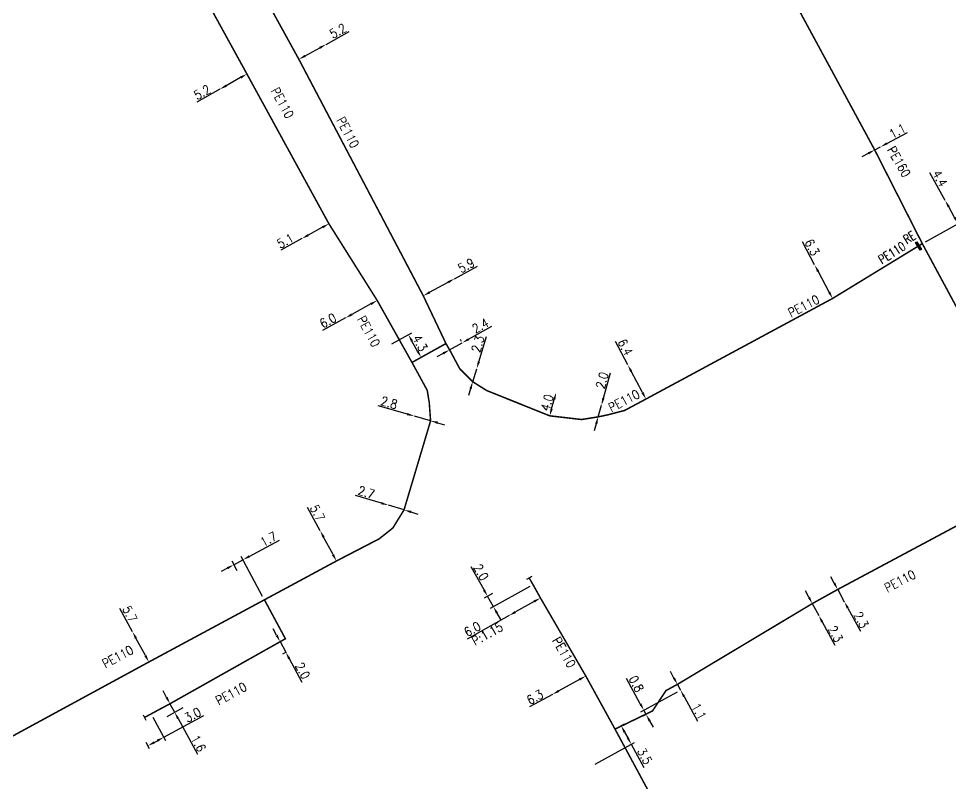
# Model space of a CAD drawing. Header units: millimetres. Extents: x 150998 to 151977, y 126997 to 128005.
# Drawn here: x 151129.1 to 151283.3, y 127383.4 to 127510 of the extents above; entities that cross this region are included whole.
import ezdxf
from ezdxf.enums import TextEntityAlignment as Align

# ---------------------------------------------------------------- set-up
doc = ezdxf.new("R2010")
doc.units = ezdxf.units.MM
doc.header["$PDMODE"] = 34
doc.linetypes.add('L_100_PE', pattern=[14, 10, -1.5, 1, -1.5])
doc.layers.get('0').update_dxf_attribs({"linetype": 'CONTINUOUS'})
doc.layers.get('DEFPOINTS').update_dxf_attribs({"linetype": 'CONTINUOUS'})
doc.layers.add('L_140', color=3, linetype='CONTINUOUS')
doc.layers.add('L_340', color=7, linetype='CONTINUOUS')
doc.styles.add('G_ROMANS', font='ROMANS.SHX', dxfattribs={"width": 0.75})
doc.styles.get("Standard").update_dxf_attribs({"font": 'romans.shx', "width": 0.85})
doc.dimstyles.get("Standard").update_dxf_attribs({"dimtxt": 1.5, "dimasz": 1.2, "dimexe": 0.625, "dimexo": 0.625, "dimgap": 0.25, "dimtad": 1, "dimdec": 1, "dimzin": 0, "dimdsep": 46, "dimtxsty": 'Standard', "dimcen": -0.5, "dimadec": 0, "dimazin": 0, "dimtfac": 1, "dimtdec": 1, "dimtmove": 0, "dimatfit": 3, "dimfxl": 0, "dimtolj": 1, "dimtzin": 0, "dimarcsym": 0})

# ---------------------------------------------------------------- blocks, each defined once
blk = doc.blocks.new('*D520')
at = {"layer": 'DEFPOINTS', "color": 0, "linetype": 'Continuous', "transparency": 16777216}
for p in [(151180.02, 127505.76), (151180.02, 127505.76), (151175.5, 127503.28)]:
    blk.add_point(p, dxfattribs=at)
at = {"layer": 'L_140', "color": 0, "linetype": 'Continuous', "lineweight": -2, "transparency": 16777216}
for p, q in [((151180.02, 127505.76), (151183.85, 127507.87)), ((151176.56, 127503.86), (151178.96, 127505.18))]:
    blk.add_line(p, q, dxfattribs=at)
at = {"layer": 'L_140', "color": 0, "linetype": 'Continuous', "transparency": 16777216}
for points in [[(151178.87, 127505.36), (151179.06, 127505.01), (151180.02, 127505.76)], [(151176.46, 127504.03), (151176.65, 127503.68), (151175.5, 127503.28)]]:
    blk.add_solid(points, dxfattribs=at)
at = {"layer": 'L_140', "color": 0, "linetype": 'Continuous', "transparency": 16777216, "insert": (151181.97, 127507.98), "char_height": 1.5, "attachment_point": 5, "rotation": 28.8359}
blk.add_mtext('\\A1;5.2', dxfattribs=at)
blk = doc.blocks.new('*D521')
at = {"layer": 'DEFPOINTS', "color": 0, "linetype": 'Continuous', "transparency": 16777216}
for p in [(151201.27, 127466.95), (151201.27, 127466.95), (151196.09, 127464.12)]:
    blk.add_point(p, dxfattribs=at)
at = {"layer": 'L_140', "color": 0, "linetype": 'Continuous', "lineweight": -2, "transparency": 16777216}
for p, q in [((151201.27, 127466.95), (151205.05, 127469.02)), ((151197.14, 127464.7), (151200.21, 127466.38))]:
    blk.add_line(p, q, dxfattribs=at)
at = {"layer": 'L_140', "color": 0, "linetype": 'Continuous', "transparency": 16777216}
for points in [[(151200.12, 127466.55), (151200.31, 127466.2), (151201.27, 127466.95)], [(151197.05, 127464.87), (151197.24, 127464.52), (151196.09, 127464.12)]]:
    blk.add_solid(points, dxfattribs=at)
at = {"layer": 'L_140', "color": 0, "linetype": 'Continuous', "transparency": 16777216, "insert": (151203.2, 127469.15), "char_height": 1.5, "attachment_point": 5, "rotation": 28.6983}
blk.add_mtext('\\A1;5.9', dxfattribs=at)
blk = doc.blocks.new('*D523')
at = {"layer": 'DEFPOINTS', "color": 0, "linetype": 'Continuous', "transparency": 16777216}
for p in [(151166.9, 127500.85), (151162.42, 127498.32), (151162.42, 127498.32)]:
    blk.add_point(p, dxfattribs=at)
at = {"layer": 'L_140', "color": 0, "linetype": 'Continuous', "lineweight": -2, "transparency": 16777216}
for p, q in [((151165.86, 127500.26), (151163.46, 127498.91)), ((151162.42, 127498.32), (151158.61, 127496.17))]:
    blk.add_line(p, q, dxfattribs=at)
at = {"layer": 'L_140', "color": 0, "linetype": 'Continuous', "transparency": 16777216}
for points in [[(151165.76, 127500.43), (151165.96, 127500.08), (151166.9, 127500.85)], [(151163.36, 127499.08), (151163.56, 127498.73), (151162.42, 127498.32)]]:
    blk.add_solid(points, dxfattribs=at)
at = {"layer": 'L_140', "color": 0, "linetype": 'Continuous', "transparency": 16777216, "insert": (151159.5, 127497.82), "char_height": 1.5, "attachment_point": 5, "rotation": 29.4112}
blk.add_mtext('\\A1;5.2', dxfattribs=at)
blk = doc.blocks.new('*D524')
at = {"layer": 'DEFPOINTS', "color": 0, "linetype": 'Continuous', "transparency": 16777216}
for p in [(151180.47, 127476.05), (151176, 127473.6), (151176, 127473.6)]:
    blk.add_point(p, dxfattribs=at)
at = {"layer": 'L_140', "color": 0, "linetype": 'Continuous', "lineweight": -2, "transparency": 16777216}
for p, q in [((151179.42, 127475.48), (151177.05, 127474.18)), ((151176, 127473.6), (151172.49, 127471.67))]:
    blk.add_line(p, q, dxfattribs=at)
at = {"layer": 'L_140', "color": 0, "linetype": 'Continuous', "transparency": 16777216}
for points in [[(151179.32, 127475.65), (151179.52, 127475.3), (151180.47, 127476.05)], [(151176.96, 127474.35), (151177.15, 127474), (151176, 127473.6)]]:
    blk.add_solid(points, dxfattribs=at)
at = {"layer": 'L_140', "color": 0, "linetype": 'Continuous', "transparency": 16777216, "insert": (151173.24, 127473.22), "char_height": 1.5, "attachment_point": 5, "rotation": 28.7569}
blk.add_mtext('\\A1;5.1', dxfattribs=at)
blk = doc.blocks.new('*D525')
at = {"layer": 'DEFPOINTS', "color": 0, "linetype": 'Continuous', "transparency": 16777216}
for p in [(151188.47, 127463.34), (151183.21, 127460.46), (151183.21, 127460.46)]:
    blk.add_point(p, dxfattribs=at)
at = {"layer": 'L_140', "color": 0, "linetype": 'Continuous', "lineweight": -2, "transparency": 16777216}
for p, q in [((151187.42, 127462.77), (151184.26, 127461.04)), ((151183.21, 127460.46), (151179.43, 127458.39))]:
    blk.add_line(p, q, dxfattribs=at)
at = {"layer": 'L_140', "color": 0, "linetype": 'Continuous', "transparency": 16777216}
for points in [[(151187.32, 127462.94), (151187.51, 127462.59), (151188.47, 127463.34)], [(151184.16, 127461.21), (151184.36, 127460.86), (151183.21, 127460.46)]]:
    blk.add_solid(points, dxfattribs=at)
at = {"layer": 'L_140', "color": 0, "linetype": 'Continuous', "transparency": 16777216, "insert": (151180.31, 127460.02), "char_height": 1.5, "attachment_point": 5, "rotation": 28.7011}
blk.add_mtext('\\A1;6.0', dxfattribs=at)
blk = doc.blocks.new('*D526')
at = {"layer": 'DEFPOINTS', "color": 0, "linetype": 'Continuous', "transparency": 16777216}
for p in [(151260.86, 127469.24), (151260.86, 127469.24), (151263.82, 127463.68)]:
    blk.add_point(p, dxfattribs=at)
at = {"layer": 'L_140', "color": 0, "linetype": 'Continuous', "lineweight": -2, "transparency": 16777216}
for p, q in [((151260.86, 127469.24), (151258.83, 127473.05)), ((151263.25, 127464.74), (151261.42, 127468.18))]:
    blk.add_line(p, q, dxfattribs=at)
at = {"layer": 'L_140', "color": 0, "linetype": 'Continuous', "transparency": 16777216}
for points in [[(151261.6, 127468.28), (151261.24, 127468.09), (151260.86, 127469.24)], [(151263.43, 127464.83), (151263.08, 127464.65), (151263.82, 127463.68)]]:
    blk.add_solid(points, dxfattribs=at)
at = {"layer": 'L_140', "color": 0, "linetype": 'Continuous', "transparency": 16777216, "insert": (151260.44, 127472.14), "char_height": 1.5, "attachment_point": 5, "rotation": 298.0391}
blk.add_mtext('\\A1;6.3', dxfattribs=at)
blk = doc.blocks.new('*D527')
at = {"layer": 'DEFPOINTS', "color": 0, "linetype": 'Continuous', "transparency": 16777216}
for p in [(151229.93, 127452.68), (151229.93, 127452.68), (151232.94, 127447.03)]:
    blk.add_point(p, dxfattribs=at)
at = {"layer": 'L_140', "color": 0, "linetype": 'Continuous', "lineweight": -2, "transparency": 16777216}
for p, q in [((151229.93, 127452.68), (151227.88, 127456.54)), ((151232.37, 127448.09), (151230.5, 127451.62))]:
    blk.add_line(p, q, dxfattribs=at)
at = {"layer": 'L_140', "color": 0, "linetype": 'Continuous', "transparency": 16777216}
for points in [[(151230.67, 127451.72), (151230.32, 127451.53), (151229.93, 127452.68)], [(151232.55, 127448.19), (151232.2, 127448), (151232.94, 127447.03)]]:
    blk.add_solid(points, dxfattribs=at)
at = {"layer": 'L_140', "color": 0, "linetype": 'Continuous', "transparency": 16777216, "insert": (151229.51, 127455.61), "char_height": 1.5, "attachment_point": 5, "rotation": 297.9964}
blk.add_mtext('\\A1;6.4', dxfattribs=at)
blk = doc.blocks.new('*D528')
at = {"layer": 'DEFPOINTS', "color": 0, "linetype": 'Continuous', "transparency": 16777216}
for p in [(151225.57, 127446.01), (151225.57, 127446.01), (151225.03, 127444.08)]:
    blk.add_point(p, dxfattribs=at)
at = {"layer": 'L_140', "color": 0, "linetype": 'Continuous', "lineweight": -2, "transparency": 16777216}
for p, q in [((151225.89, 127447.17), (151227.07, 127451.38)), ((151225.03, 127444.08), (151225.57, 127446.01)), ((151224.71, 127442.93), (151224.39, 127441.77))]:
    blk.add_line(p, q, dxfattribs=at)
at = {"layer": 'L_140', "color": 0, "linetype": 'Continuous', "transparency": 16777216}
for points in [[(151225.7, 127447.22), (151226.09, 127447.11), (151225.57, 127446.01)], [(151224.52, 127442.98), (151224.91, 127442.88), (151225.03, 127444.08)]]:
    blk.add_solid(points, dxfattribs=at)
at = {"layer": 'L_140', "color": 0, "linetype": 'Continuous', "transparency": 16777216, "insert": (151225.68, 127450.12), "char_height": 1.5, "attachment_point": 5, "rotation": 74.4336}
blk.add_mtext('\\A1;2.0', dxfattribs=at)
blk = doc.blocks.new('*D529')
at = {"layer": 'DEFPOINTS', "color": 0, "linetype": 'Continuous', "transparency": 16777216}
for p in [(151204.93, 127452.05), (151204.93, 127452.05), (151204.27, 127449.9)]:
    blk.add_point(p, dxfattribs=at)
at = {"layer": 'L_140', "color": 0, "linetype": 'Continuous', "lineweight": -2, "transparency": 16777216}
for p, q in [((151205.28, 127453.2), (151206.55, 127457.38)), ((151204.27, 127449.9), (151204.93, 127452.05)), ((151203.92, 127448.75), (151203.57, 127447.6))]:
    blk.add_line(p, q, dxfattribs=at)
at = {"layer": 'L_140', "color": 0, "linetype": 'Continuous', "transparency": 16777216}
for points in [[(151205.09, 127453.26), (151205.47, 127453.14), (151204.93, 127452.05)], [(151203.73, 127448.81), (151204.12, 127448.69), (151204.27, 127449.9)]]:
    blk.add_solid(points, dxfattribs=at)
at = {"layer": 'L_140', "color": 0, "linetype": 'Continuous', "transparency": 16777216, "insert": (151205.13, 127456.15), "char_height": 1.5, "attachment_point": 5, "rotation": 73.076}
blk.add_mtext('\\A1;2.3', dxfattribs=at)
blk = doc.blocks.new('*D530')
at = {"layer": 'DEFPOINTS', "color": 0, "linetype": 'Continuous', "transparency": 16777216}
for p in [(151202.53, 127456.34), (151202.7, 127456.04), (151200.61, 127454.87)]:
    blk.add_point(p, dxfattribs=at)
at = {"layer": 'L_140', "color": 0, "linetype": 'Continuous', "lineweight": -2, "transparency": 16777216}
for p, q in [((151203.58, 127456.92), (151207.45, 127459.08)), ((151200.3, 127455.41), (151200.13, 127455.71)), ((151200.44, 127455.17), (151202.53, 127456.34)), ((151202.4, 127456.58), (151202.23, 127456.88)), ((151199.39, 127454.58), (151198.34, 127454))]:
    blk.add_line(p, q, dxfattribs=at)
at = {"layer": 'L_140', "color": 0, "linetype": 'Continuous', "transparency": 16777216}
for points in [[(151203.48, 127457.1), (151203.68, 127456.75), (151202.53, 127456.34)], [(151199.29, 127454.76), (151199.49, 127454.41), (151200.44, 127455.17)]]:
    blk.add_solid(points, dxfattribs=at)
at = {"layer": 'L_140', "color": 0, "linetype": 'Continuous', "transparency": 16777216, "insert": (151205.55, 127459.17), "char_height": 1.5, "attachment_point": 5, "rotation": 29.1832}
blk.add_mtext('\\A1;2.4', dxfattribs=at)
blk = doc.blocks.new('*D531')
at = {"layer": 'DEFPOINTS', "color": 0, "linetype": 'Continuous', "transparency": 16777216}
for p in [(151193.63, 127457.69), (151190.34, 127455.85), (151194.22, 127453.09)]:
    blk.add_point(p, dxfattribs=at)
at = {"layer": 'L_140', "color": 0, "linetype": 'Continuous', "lineweight": -2, "transparency": 16777216}
for p, q in [((151190.89, 127456.16), (151194.18, 127457.99)), ((151195.14, 127454.98), (151194.22, 127456.64)), ((151194.77, 127453.4), (151196.27, 127454.23))]:
    blk.add_line(p, q, dxfattribs=at)
at = {"layer": 'L_140', "color": 0, "linetype": 'Continuous', "transparency": 16777216}
for points in [[(151194.39, 127456.74), (151194.04, 127456.54), (151193.63, 127457.69)], [(151195.32, 127455.08), (151194.97, 127454.88), (151195.73, 127453.93)]]:
    blk.add_solid(points, dxfattribs=at)
at = {"layer": 'L_140', "color": 0, "linetype": 'Continuous', "transparency": 16777216, "insert": (151195.55, 127456.3), "char_height": 1.5, "attachment_point": 5, "rotation": 299.1493}
blk.add_mtext('\\A1;4.3', dxfattribs=at)
blk = doc.blocks.new('*D532')
at = {"layer": 'DEFPOINTS', "color": 0, "linetype": 'Continuous', "transparency": 16777216}
for p in [(151194.61, 127444.2), (151194.61, 127444.2), (151197.3, 127443.43)]:
    blk.add_point(p, dxfattribs=at)
at = {"layer": 'L_140', "color": 0, "linetype": 'Continuous', "lineweight": -2, "transparency": 16777216}
for p, q in [((151193.45, 127444.53), (151188.64, 127445.9)), ((151197.3, 127443.43), (151194.61, 127444.2)), ((151198.46, 127443.11), (151199.61, 127442.78))]:
    blk.add_line(p, q, dxfattribs=at)
at = {"layer": 'L_140', "color": 0, "linetype": 'Continuous', "transparency": 16777216}
for points in [[(151193.51, 127444.72), (151193.4, 127444.34), (151194.61, 127444.2)], [(151198.51, 127443.3), (151198.4, 127442.91), (151197.3, 127443.43)]]:
    blk.add_solid(points, dxfattribs=at)
at = {"layer": 'L_140', "color": 0, "linetype": 'Continuous', "transparency": 16777216, "insert": (151190.44, 127446.43), "char_height": 1.5, "attachment_point": 5, "rotation": 344.1063}
blk.add_mtext('\\A1;2.8', dxfattribs=at)
blk = doc.blocks.new('*D533')
at = {"layer": 'DEFPOINTS', "color": 0, "linetype": 'Continuous', "transparency": 16777216}
for p in [(151190.31, 127429.45), (151190.31, 127429.45), (151192.9, 127428.67)]:
    blk.add_point(p, dxfattribs=at)
at = {"layer": 'L_140', "color": 0, "linetype": 'Continuous', "lineweight": -2, "transparency": 16777216}
for p, q in [((151189.16, 127429.79), (151184.87, 127431.07)), ((151192.9, 127428.67), (151190.31, 127429.45)), ((151194.05, 127428.33), (151195.2, 127427.99))]:
    blk.add_line(p, q, dxfattribs=at)
at = {"layer": 'L_140', "color": 0, "linetype": 'Continuous', "transparency": 16777216}
for points in [[(151189.22, 127429.98), (151189.11, 127429.6), (151190.31, 127429.45)], [(151194.11, 127428.52), (151193.99, 127428.14), (151192.9, 127428.67)]]:
    blk.add_solid(points, dxfattribs=at)
at = {"layer": 'L_140', "color": 0, "linetype": 'Continuous', "transparency": 16777216, "insert": (151186.67, 127431.58), "char_height": 1.5, "attachment_point": 5, "rotation": 343.365}
blk.add_mtext('\\A1;2.7', dxfattribs=at)
blk = doc.blocks.new('*D534')
at = {"layer": 'DEFPOINTS', "color": 0, "linetype": 'Continuous', "transparency": 16777216}
for p in [(151179.02, 127425.23), (151179.02, 127425.23), (151181.71, 127420.21)]:
    blk.add_point(p, dxfattribs=at)
at = {"layer": 'L_140', "color": 0, "linetype": 'Continuous', "lineweight": -2, "transparency": 16777216}
for p, q in [((151179.02, 127425.23), (151176.95, 127429.09)), ((151181.15, 127421.27), (151179.59, 127424.18))]:
    blk.add_line(p, q, dxfattribs=at)
at = {"layer": 'L_140', "color": 0, "linetype": 'Continuous', "transparency": 16777216}
for points in [[(151179.76, 127424.27), (151179.41, 127424.08), (151179.02, 127425.23)], [(151181.32, 127421.36), (151180.97, 127421.17), (151181.71, 127420.21)]]:
    blk.add_solid(points, dxfattribs=at)
at = {"layer": 'L_140', "color": 0, "linetype": 'Continuous', "transparency": 16777216, "insert": (151178.58, 127428.16), "char_height": 1.5, "attachment_point": 5, "rotation": 298.2029}
blk.add_mtext('\\A1;5.7', dxfattribs=at)
blk = doc.blocks.new('*D535')
at = {"layer": 'DEFPOINTS', "color": 0, "linetype": 'Continuous', "transparency": 16777216}
for p in [(151164.74, 127419.6), (151165.6, 127418.01), (151169.8, 127413.79)]:
    blk.add_point(p, dxfattribs=at)
at = {"layer": 'L_140', "color": 0, "linetype": 'Continuous', "lineweight": -2, "transparency": 16777216}
for p, q in [((151167.3, 127420.98), (151172.27, 127423.66)), ((151165.3, 127418.56), (151164.44, 127420.16)), ((151164.74, 127419.6), (151166.24, 127420.41)), ((151169.5, 127414.34), (151165.94, 127420.96)), ((151163.68, 127419.04), (151162.62, 127418.47))]:
    blk.add_line(p, q, dxfattribs=at)
at = {"layer": 'L_140', "color": 0, "linetype": 'Continuous', "transparency": 16777216}
for points in [[(151167.2, 127421.16), (151167.39, 127420.8), (151166.24, 127420.41)], [(151163.59, 127419.21), (151163.78, 127418.86), (151164.74, 127419.6)]]:
    blk.add_solid(points, dxfattribs=at)
at = {"layer": 'L_140', "color": 0, "linetype": 'Continuous', "transparency": 16777216, "insert": (151170.48, 127423.83), "char_height": 1.5, "attachment_point": 5, "rotation": 28.2774}
blk.add_mtext('\\A1;1.7', dxfattribs=at)
blk = doc.blocks.new('*D536')
at = {"layer": 'DEFPOINTS', "color": 0, "linetype": 'Continuous', "transparency": 16777216}
for p in [(151173.27, 127407.34), (151173.34, 127405.1), (151173.94, 127405.43)]:
    blk.add_point(p, dxfattribs=at)
at = {"layer": 'L_140', "color": 0, "linetype": 'Continuous', "lineweight": -2, "transparency": 16777216}
for p, q in [((151171.82, 127407.92), (151171.25, 127408.98)), ((151172.72, 127407.04), (151171.84, 127406.57)), ((151172.39, 127406.86), (151173.34, 127405.1)), ((151173.39, 127405.13), (151172.79, 127404.81)), ((151173.91, 127404.05), (151176, 127400.17))]:
    blk.add_line(p, q, dxfattribs=at)
at = {"layer": 'L_140', "color": 0, "linetype": 'Continuous', "transparency": 16777216}
for points in [[(151172, 127408.01), (151171.64, 127407.82), (151172.39, 127406.86)], [(151174.08, 127404.14), (151173.73, 127403.95), (151173.34, 127405.1)]]:
    blk.add_solid(points, dxfattribs=at)
at = {"layer": 'L_140', "color": 0, "linetype": 'Continuous', "transparency": 16777216, "insert": (151176.13, 127402.04), "char_height": 1.5, "attachment_point": 5, "rotation": 298.353}
blk.add_mtext('\\A1;2.0', dxfattribs=at)
blk = doc.blocks.new('*D537')
at = {"layer": 'DEFPOINTS', "color": 0, "linetype": 'Continuous', "transparency": 16777216}
for p in [(151147.97, 127408.5), (151147.97, 127408.5), (151150.67, 127403.49)]:
    blk.add_point(p, dxfattribs=at)
at = {"layer": 'L_140', "color": 0, "linetype": 'Continuous', "lineweight": -2, "transparency": 16777216}
for p, q in [((151147.97, 127408.5), (151145.89, 127412.35)), ((151150.11, 127404.54), (151148.54, 127407.45)), ((151151.22, 127403.78), (151151.22, 127403.78))]:
    blk.add_line(p, q, dxfattribs=at)
at = {"layer": 'L_140', "color": 0, "linetype": 'Continuous', "transparency": 16777216}
for points in [[(151148.71, 127407.54), (151148.36, 127407.35), (151147.97, 127408.5)], [(151150.28, 127404.64), (151149.93, 127404.45), (151150.67, 127403.49)]]:
    blk.add_solid(points, dxfattribs=at)
at = {"layer": 'L_140', "color": 0, "linetype": 'Continuous', "transparency": 16777216, "insert": (151147.53, 127411.43), "char_height": 1.5, "attachment_point": 5, "rotation": 298.335}
blk.add_mtext('\\A1;5.7', dxfattribs=at)
blk = doc.blocks.new('*D538')
at = {"layer": 'DEFPOINTS', "color": 0, "linetype": 'Continuous', "transparency": 16777216}
for p in [(151151.05, 127394.9), (151150.49, 127389.61), (151151.05, 127388.57)]:
    blk.add_point(p, dxfattribs=at)
at = {"layer": 'L_340', "color": 0, "linetype": 'Continuous', "lineweight": -2, "transparency": 16777216}
for p, q in [((151151.35, 127394.35), (151153.43, 127390.48)), ((151153.14, 127391.03), (151159.79, 127394.61)), ((151150.76, 127389.12), (151150.2, 127390.16)), ((151151.55, 127390.18), (151152.08, 127390.46))]:
    blk.add_line(p, q, dxfattribs=at)
at = {"layer": 'L_340', "color": 0, "linetype": 'Continuous', "transparency": 16777216}
for points in [[(151151.98, 127390.64), (151152.17, 127390.29), (151153.14, 127391.03)], [(151151.46, 127390.35), (151151.65, 127390), (151150.49, 127389.61)]]:
    blk.add_solid(points, dxfattribs=at)
at = {"layer": 'L_340', "color": 0, "linetype": 'Continuous', "transparency": 16777216, "insert": (151157.92, 127394.74), "char_height": 1.5, "attachment_point": 5, "rotation": 28.2905}
blk.add_mtext('\\A1;3.0', dxfattribs=at)
blk = doc.blocks.new('*D539')
at = {"layer": 'DEFPOINTS', "color": 0, "linetype": 'Continuous', "transparency": 16777216}
for p in [(151154.17, 127396.58), (151154.93, 127395.18), (151154.93, 127395.18)]:
    blk.add_point(p, dxfattribs=at)
at = {"layer": 'L_140', "color": 0, "linetype": 'Continuous', "lineweight": -2, "transparency": 16777216}
for p, q in [((151153.6, 127397.64), (151153.03, 127398.69)), ((151154.72, 127396.88), (151154.72, 127396.88)), ((151154.17, 127396.58), (151154.93, 127395.18)), ((151155.48, 127395.47), (151155.48, 127395.47)), ((151155.5, 127394.12), (151158.7, 127388.21))]:
    blk.add_line(p, q, dxfattribs=at)
at = {"layer": 'L_140', "color": 0, "linetype": 'Continuous', "transparency": 16777216}
for points in [[(151153.78, 127397.73), (151153.43, 127397.54), (151154.17, 127396.58)], [(151155.68, 127394.22), (151155.33, 127394.02), (151154.93, 127395.18)]]:
    blk.add_solid(points, dxfattribs=at)
at = {"layer": 'L_140', "color": 0, "linetype": 'Continuous', "transparency": 16777216, "insert": (151158.87, 127390), "char_height": 1.5, "attachment_point": 5, "rotation": 298.3873}
blk.add_mtext('\\A1;1.6', dxfattribs=at)
blk = doc.blocks.new('L_340_07')
at = {"color": 0, "linetype": 'Continuous', "const_width": 0.25, "flags": 128}
blk.add_lwpolyline([(0, 0), (1.25, 0)], dxfattribs=at)
at = {"color": 0, "linetype": 'Continuous', "flags": 128}
blk.add_lwpolyline([(1.25, -0.5), (1.25, 0.5)], dxfattribs=at)
at = {"color": 0, "linetype": 'Continuous', "style": 'G_ROMANS', "width": 0.75, "flags": 3}
for tag, p in [('DEF_LEG', (0.72, -3.47)), ('DEF_COUP', (0.72, -5.97)), ('DEF_TYPE', (0.72, -8.47))]:
    blk.add_attdef(tag, text='', height=1.2, dxfattribs=at).set_placement(p, align=Align.MIDDLE)
blk = doc.blocks.new('*D540')
at = {"layer": 'DEFPOINTS', "color": 0, "linetype": 'Continuous', "transparency": 16777216}
for p in [(151214.25, 127416.3), (151206.72, 127414.38), (151208.08, 127415.14)]:
    blk.add_point(p, dxfattribs=at)
at = {"layer": 'L_340', "color": 0, "linetype": 'Continuous', "lineweight": -2, "transparency": 16777216}
for p, q in [((151206.14, 127415.43), (151204, 127419.25)), ((151213.7, 127416), (151207.15, 127412.33)), ((151207.53, 127414.84), (151206.18, 127414.08)), ((151207.7, 127412.64), (151206.72, 127414.38)), ((151208.28, 127411.59), (151208.87, 127410.54))]:
    blk.add_line(p, q, dxfattribs=at)
at = {"layer": 'L_340', "color": 0, "linetype": 'Continuous', "transparency": 16777216}
for points in [[(151206.31, 127415.53), (151205.96, 127415.33), (151206.72, 127414.38)], [(151208.46, 127411.69), (151208.11, 127411.49), (151207.7, 127412.64)]]:
    blk.add_solid(points, dxfattribs=at)
at = {"layer": 'L_340', "color": 0, "linetype": 'Continuous', "transparency": 16777216, "insert": (151205.65, 127418.35), "char_height": 1.5, "attachment_point": 5, "rotation": 299.2274}
blk.add_mtext('\\A1;2.0', dxfattribs=at)
blk = doc.blocks.new('*D541')
at = {"layer": 'DEFPOINTS', "color": 0, "linetype": 'Continuous', "transparency": 16777216}
for p in [(151215.48, 127414.09), (151215.48, 127414.09), (151210.29, 127411.18)]:
    blk.add_point(p, dxfattribs=at)
at = {"layer": 'L_140', "color": 0, "linetype": 'Continuous', "lineweight": -2, "transparency": 16777216}
for p, q in [((151214.44, 127413.5), (151211.34, 127411.77)), ((151210.29, 127411.18), (151203.34, 127407.29))]:
    blk.add_line(p, q, dxfattribs=at)
at = {"layer": 'L_140', "color": 0, "linetype": 'Continuous', "transparency": 16777216}
for points in [[(151214.34, 127413.68), (151214.53, 127413.33), (151215.48, 127414.09)], [(151211.24, 127411.94), (151211.44, 127411.59), (151210.29, 127411.18)]]:
    blk.add_solid(points, dxfattribs=at)
at = {"layer": 'L_140', "color": 0, "linetype": 'Continuous', "transparency": 16777216, "insert": (151204.21, 127408.93), "char_height": 1.5, "attachment_point": 5, "rotation": 29.2274}
blk.add_mtext('\\A1;6.0', dxfattribs=at)
blk = doc.blocks.new('*D542')
at = {"layer": 'DEFPOINTS', "color": 0, "linetype": 'Continuous', "transparency": 16777216}
for p in [(151222.99, 127401.16), (151217.47, 127398.13), (151217.47, 127398.13)]:
    blk.add_point(p, dxfattribs=at)
at = {"layer": 'L_140', "color": 0, "linetype": 'Continuous', "lineweight": -2, "transparency": 16777216}
for p, q in [((151221.94, 127400.58), (151218.52, 127398.7)), ((151217.47, 127398.13), (151213.69, 127396.05))]:
    blk.add_line(p, q, dxfattribs=at)
at = {"layer": 'L_140', "color": 0, "linetype": 'Continuous', "transparency": 16777216}
for points in [[(151221.84, 127400.76), (151222.03, 127400.41), (151222.99, 127401.16)], [(151218.42, 127398.88), (151218.62, 127398.53), (151217.47, 127398.13)]]:
    blk.add_solid(points, dxfattribs=at)
at = {"layer": 'L_140', "color": 0, "linetype": 'Continuous', "transparency": 16777216, "insert": (151214.57, 127397.67), "char_height": 1.5, "attachment_point": 5, "rotation": 28.8318}
blk.add_mtext('\\A1;6.3', dxfattribs=at)
blk = doc.blocks.new('*D543')
at = {"layer": 'DEFPOINTS', "color": 0, "linetype": 'Continuous', "transparency": 16777216}
for p in [(151227.82, 127392.38), (151230.51, 127389.87), (151223.98, 127386.29)]:
    blk.add_point(p, dxfattribs=at)
at = {"layer": 'L_140', "color": 0, "linetype": 'Continuous', "lineweight": -2, "transparency": 16777216}
for p, q in [((151228.37, 127392.68), (151229.38, 127393.24)), ((151229.41, 127391.88), (151229.94, 127390.92)), ((151224.53, 127386.59), (151231.06, 127390.17)), ((151230.51, 127389.87), (151232.61, 127386.03))]:
    blk.add_line(p, q, dxfattribs=at)
at = {"layer": 'L_140', "color": 0, "linetype": 'Continuous', "transparency": 16777216}
for points in [[(151229.59, 127391.98), (151229.23, 127391.79), (151228.83, 127392.94)], [(151230.11, 127391.01), (151229.76, 127390.82), (151230.51, 127389.87)]]:
    blk.add_solid(points, dxfattribs=at)
at = {"layer": 'L_140', "color": 0, "linetype": 'Continuous', "transparency": 16777216, "insert": (151232.73, 127387.9), "char_height": 1.5, "attachment_point": 5, "rotation": 298.6768}
blk.add_mtext('\\A1;3.5', dxfattribs=at)
blk = doc.blocks.new('*D544')
at = {"layer": 'DEFPOINTS', "color": 0, "linetype": 'Continuous', "transparency": 16777216}
for p in [(151236.25, 127398.75), (151238.67, 127398.82), (151238.67, 127398.82)]:
    blk.add_point(p, dxfattribs=at)
at = {"layer": 'L_140', "color": 0, "linetype": 'Continuous', "lineweight": -2, "transparency": 16777216}
for p, q in [((151237.57, 127400.84), (151237, 127401.89)), ((151236.8, 127399.05), (151238.69, 127400.08)), ((151238.15, 127399.79), (151238.67, 127398.82)), ((151239.25, 127397.77), (151241.47, 127393.68))]:
    blk.add_line(p, q, dxfattribs=at)
at = {"layer": 'L_140', "color": 0, "linetype": 'Continuous', "transparency": 16777216}
for points in [[(151237.75, 127400.93), (151237.4, 127400.74), (151238.15, 127399.79)], [(151239.42, 127397.86), (151239.07, 127397.67), (151238.67, 127398.82)]]:
    blk.add_solid(points, dxfattribs=at)
at = {"layer": 'L_140', "color": 0, "linetype": 'Continuous', "transparency": 16777216, "insert": (151241.72, 127395.31), "char_height": 1.5, "attachment_point": 5, "rotation": 298.5946}
blk.add_mtext('\\A1;1.1', dxfattribs=at)
blk = doc.blocks.new('*D545')
at = {"layer": 'DEFPOINTS', "color": 0, "linetype": 'Continuous', "transparency": 16777216}
for p in [(151238.67, 127398.82), (151232.59, 127395.5), (151234.01, 127395.37)]:
    blk.add_point(p, dxfattribs=at)
at = {"layer": 'L_140', "color": 0, "linetype": 'Continuous', "lineweight": -2, "transparency": 16777216}
for p, q in [((151232.01, 127396.56), (151229.71, 127400.78)), ((151238.12, 127398.52), (151232.04, 127395.2)), ((151232.97, 127394.8), (151232.59, 127395.5)), ((151233.46, 127395.07), (151232.42, 127394.5)), ((151233.54, 127393.74), (151234.12, 127392.69))]:
    blk.add_line(p, q, dxfattribs=at)
at = {"layer": 'L_140', "color": 0, "linetype": 'Continuous', "transparency": 16777216}
for points in [[(151232.19, 127396.65), (151231.84, 127396.46), (151232.59, 127395.5)], [(151233.72, 127393.84), (151233.37, 127393.65), (151232.97, 127394.8)]]:
    blk.add_solid(points, dxfattribs=at)
at = {"layer": 'L_140', "color": 0, "linetype": 'Continuous', "transparency": 16777216, "insert": (151231.34, 127399.87), "char_height": 1.5, "attachment_point": 5, "rotation": 298.5946}
blk.add_mtext('\\A1;0.8', dxfattribs=at)
blk = doc.blocks.new('*D546')
at = {"layer": 'DEFPOINTS', "color": 0, "linetype": 'Continuous', "transparency": 16777216}
for p in [(151260.47, 127413.16), (151261.54, 127411.18), (151261.54, 127411.18)]:
    blk.add_point(p, dxfattribs=at)
at = {"layer": 'L_140', "color": 0, "linetype": 'Continuous', "lineweight": -2, "transparency": 16777216}
for p, q in [((151259.9, 127414.21), (151259.33, 127415.27)), ((151260.47, 127413.16), (151261.54, 127411.18)), ((151262.11, 127410.12), (151264.19, 127406.27))]:
    blk.add_line(p, q, dxfattribs=at)
at = {"layer": 'L_140', "color": 0, "linetype": 'Continuous', "transparency": 16777216}
for points in [[(151260.08, 127414.31), (151259.73, 127414.12), (151260.47, 127413.16)], [(151262.29, 127410.22), (151261.93, 127410.03), (151261.54, 127411.18)]]:
    blk.add_solid(points, dxfattribs=at)
at = {"layer": 'L_140', "color": 0, "linetype": 'Continuous', "transparency": 16777216, "insert": (151264.31, 127408.14), "char_height": 1.5, "attachment_point": 5, "rotation": 298.3437}
blk.add_mtext('\\A1;2.3', dxfattribs=at)
blk = doc.blocks.new('*D547')
at = {"layer": 'DEFPOINTS', "color": 0, "linetype": 'Continuous', "transparency": 16777216}
for p in [(151264.67, 127415.5), (151265.77, 127413.48), (151265.77, 127413.48)]:
    blk.add_point(p, dxfattribs=at)
at = {"layer": 'L_140', "color": 0, "linetype": 'Continuous', "lineweight": -2, "transparency": 16777216}
for p, q in [((151264.1, 127416.56), (151263.53, 127417.61)), ((151264.67, 127415.5), (151265.77, 127413.48)), ((151266.34, 127412.42), (151268.43, 127408.58))]:
    blk.add_line(p, q, dxfattribs=at)
at = {"layer": 'L_140', "color": 0, "linetype": 'Continuous', "transparency": 16777216}
for points in [[(151264.28, 127416.65), (151263.93, 127416.46), (151264.67, 127415.5)], [(151266.52, 127412.52), (151266.17, 127412.33), (151265.77, 127413.48)]]:
    blk.add_solid(points, dxfattribs=at)
at = {"layer": 'L_140', "color": 0, "linetype": 'Continuous', "transparency": 16777216, "insert": (151268.55, 127410.45), "char_height": 1.5, "attachment_point": 5, "rotation": 298.4741}
blk.add_mtext('\\A1;2.3', dxfattribs=at)
blk = doc.blocks.new('*D553')
at = {"layer": 'DEFPOINTS', "color": 0, "linetype": 'Continuous', "transparency": 16777216}
for p in [(151270.8, 127488.27), (151271.77, 127488.79), (151271.77, 127488.79)]:
    blk.add_point(p, dxfattribs=at)
at = {"layer": 'L_140', "color": 0, "linetype": 'Continuous', "lineweight": -2, "transparency": 16777216}
for p, q in [((151272.83, 127489.35), (151276.2, 127491.15)), ((151270.8, 127488.27), (151271.77, 127488.79)), ((151269.74, 127487.7), (151268.68, 127487.14))]:
    blk.add_line(p, q, dxfattribs=at)
at = {"layer": 'L_140', "color": 0, "linetype": 'Continuous', "transparency": 16777216}
for points in [[(151272.73, 127489.53), (151272.92, 127489.18), (151271.77, 127488.79)], [(151269.64, 127487.88), (151269.83, 127487.53), (151270.8, 127488.27)]]:
    blk.add_solid(points, dxfattribs=at)
at = {"layer": 'L_140', "color": 0, "linetype": 'Continuous', "transparency": 16777216, "insert": (151274.57, 127491.42), "char_height": 1.5, "attachment_point": 5, "rotation": 28.0806}
blk.add_mtext('\\A1;1.1', dxfattribs=at)
blk = doc.blocks.new('*D554')
at = {"layer": 'DEFPOINTS', "color": 0, "linetype": 'Continuous', "transparency": 16777216}
for p in [(151282.46, 127479.91), (151282.46, 127479.91), (151278.67, 127472.77)]:
    blk.add_point(p, dxfattribs=at)
at = {"layer": 'L_140', "color": 0, "linetype": 'Continuous', "lineweight": -2, "transparency": 16777216}
for p, q in [((151282.46, 127479.91), (151279.93, 127484.47)), ((151284.02, 127477.11), (151283.05, 127478.86)), ((151279.22, 127473.07), (151285.15, 127476.37))]:
    blk.add_line(p, q, dxfattribs=at)
at = {"layer": 'L_140', "color": 0, "linetype": 'Continuous', "transparency": 16777216}
for points in [[(151283.22, 127478.96), (151282.87, 127478.76), (151282.46, 127479.91)], [(151284.19, 127477.21), (151283.84, 127477.02), (151284.6, 127476.06)]]:
    blk.add_solid(points, dxfattribs=at)
at = {"layer": 'L_140', "color": 0, "linetype": 'Continuous', "transparency": 16777216, "insert": (151281.59, 127483.55), "char_height": 1.5, "attachment_point": 5, "rotation": 299.0541}
blk.add_mtext('\\A1;4.4', dxfattribs=at)
blk = doc.blocks.new('L_340_21')
at = {"linetype": 'Continuous'}
blk.add_hatch(color=0, dxfattribs=at).paths.add_polyline_path([(0.125, 0.75), (-0.125, 0.75), (-0.125, -0.75), (0.125, -0.75)])
at = {"color": 0, "linetype": 'Continuous'}
blk.add_lwpolyline([(-0.125, 0.75), (0.125, 0.75), (0.125, -0.75), (-0.125, -0.75)], close=True, dxfattribs=at)
at = {"color": 0, "linetype": 'Continuous', "width": 0.75}
for tag, height, flags, p in [('RE', 1.5, 8, (0, 3)), ('DEF_LEG', 1.2, 3, (0, -5)), ('DEF_COUP', 1.2, 3, (0, -7.5)), ('DEF_TYPE', 1.2, 3, (0, -10))]:
    blk.add_attdef(tag, text='', height=height, dxfattribs=dict(at, flags=flags)).set_placement(p, align=Align.MIDDLE)
blk = doc.blocks.new('*D930')
at = {"layer": 'DEFPOINTS', "color": 0, "linetype": 'Continuous', "transparency": 16777216}
for p in [(151218.08, 127448.1), (151218.08, 127448.1), (151217.01, 127444.25)]:
    blk.add_point(p, dxfattribs=at)
at = {"layer": 'L_140', "color": 0, "linetype": 'Continuous', "lineweight": -2, "transparency": 16777216}
for p, q in [((151217.33, 127445.4), (151217.76, 127446.94)), ((151217.61, 127444.08), (151217.61, 127444.08))]:
    blk.add_line(p, q, dxfattribs=at)
at = {"layer": 'L_140', "color": 0, "linetype": 'Continuous', "transparency": 16777216}
for points in [[(151217.57, 127447), (151217.95, 127446.89), (151218.08, 127448.1)], [(151217.14, 127445.45), (151217.52, 127445.35), (151217.01, 127444.25)]]:
    blk.add_solid(points, dxfattribs=at)
at = {"layer": 'L_140', "color": 0, "linetype": 'Continuous', "transparency": 16777216, "insert": (151216.58, 127446.44), "char_height": 1.5, "attachment_point": 5, "rotation": 74.4336}
blk.add_mtext('\\A1;4.0', dxfattribs=at)

msp = doc.modelspace()

# ---------------------------------------------------------------- linework, layer by layer
at = {"layer": 'L_140', "linetype": 'L_100_PE'}
msp.add_line((151153.69, 127394.49), (151156.33, 127395.94), dxfattribs=at)
at = {"layer": 'L_140', "linetype": 'L_100_PE', "flags": 128}
for points in [[(151459.28, 127143.74, 0.25, 0.25, 0), (151459.28, 127143.74, 0.25, 0.25, 0), (151415.83, 127222.51, 0.25, 0.25, 0), (151415.83, 127222.51, 0.25, 0.25, 0), (151401.2, 127248.36, 0.25, 0.25, 0), (151400.82, 127249.02, 0.25, 0.25, 0), (151385.55, 127277.17, 0.25, 0.25, 0), (151384.52, 127279, 0.25, 0.25, 0), (151379.88, 127287.28, 0.25, 0.25, 0), (151365.16, 127315.16, 0.25, 0.25, 0), (151341.78, 127354.27, 0.25, 0.25, 0), (151334.71, 127370.7, 0.25, 0.25, 0), (151331.55, 127375.89, 0.25, 0.25, 0), (151331.55, 127375.89, 0.25, 0.25, 0), (151329.98, 127378.74, 0.25, 0.25, 0), (151329.41, 127378.43, 0.25, 0.25, 0), (151329.01, 127379.16, 0.25, 0.25, 0), (151319.8, 127396.02, 0.25, 0.25, 0), (151313.21, 127408.01, 0.25, 0.25, 0), (151302.44, 127426.68, 0.25, 0.25, 0), (151298.34, 127434.79, 0.25, 0.25, 0), (151286.73, 127457.82, 0.25, 0.25, 0), (151278.67, 127472.77, 0.25, 0.25, 0), (151270.8, 127488.27, 0.25, 0.25, 0), (151255.34, 127516.84, 0.25, 0.25, 0), (151239.15, 127546.8, 0.25, 0.25, 0), (151226.82, 127569.13, 0.25, 0.25, 0), (151216.58, 127587.94, 0.25, 0.25, 0), (151216.58, 127587.94, 0.25, 0.25, 0), (151216.58, 127587.94, 0.25, 0.25, 0), (151208.7, 127602.22, 0.25, 0.25, 0), (151207.88, 127603.73, 0.25, 0.25, 0), (151208.63, 127604.13, 0.25, 0.25, 0), (151208.33, 127604.69, 0, 0, 0)], [(151278.67, 127472.77, 0.25, 0.25, 0), (151278.04, 127472.37, 0.25, 0.25, 0), (151263.82, 127463.68, 0.25, 0.25, 0), (151263.82, 127463.68, 0.25, 0.25, 0), (151232.94, 127447.03, 0.25, 0.25, 0), (151229.41, 127445.14, 0.25, 0.25, 0), (151226.64, 127444.42, 0.25, 0.25, 0), (151225.03, 127444.08, 0.25, 0.25, 0), (151222.28, 127443.64, 0.25, 0.25, 0), (151222.28, 127443.64, 0.25, 0.25, 0), (151222.28, 127443.64, 0.25, 0.25, 0), (151217.01, 127444.25, 0.25, 0.25, 0), (151217.01, 127444.25, 0.25, 0.25, 0), (151206.58, 127448.44, 0.25, 0.25, 0), (151204.27, 127449.9, 0.25, 0.25, 0), (151202.14, 127452.02, 0.25, 0.25, 0), (151200.61, 127454.87, 0.25, 0.25, 0), (151199.84, 127456.22, 0.25, 0.25, 0), (151196.09, 127464.12, 0.25, 0.25, 0), (151175.5, 127503.28, 0.25, 0.25, 0), (151161.74, 127528.28, 0.25, 0.25, 0), (151153.96, 127542.04, 0.25, 0.25, 0), (151138.34, 127571.3, 0.25, 0.25, 0), (151138.34, 127571.3, 0.25, 0.25, 0), (151132.17, 127582.29, 0.25, 0.25, 0), (151131.19, 127584.23, 0, 0, 0)], [(151123.28, 127580.22, 0.25, 0.25, 0), (151124.19, 127578.29, 0.25, 0.25, 0), (151126.41, 127574.83, 0.25, 0.25, 0), (151126.41, 127574.83, 0.25, 0.25, 0), (151148.42, 127534.47, 0.25, 0.25, 0), (151166.9, 127500.85, 0.25, 0.25, 0), (151180.47, 127476.05, 0.25, 0.25, 0), (151188.47, 127463.34, 0.25, 0.25, 0), (151194.22, 127453.09, 0.25, 0.25, 0), (151196.74, 127448.48, 0.25, 0.25, 0), (151197.08, 127446.4, 0.25, 0.25, 0), (151197.3, 127443.43, 0.25, 0.25, 0), (151192.9, 127428.67, 0.25, 0.25, 0), (151191.06, 127425.69, 0.25, 0.25, 0), (151188.8, 127423.89, 0.25, 0.25, 0), (151181.71, 127420.21, 0.25, 0.25, 0), (151169.8, 127413.79, 0.25, 0.25, 0), (151150.67, 127403.49, 0.25, 0.25, 0), (151115.65, 127384.44, 0.25, 0.25, 0), (151086.63, 127369.04, 0.25, 0.25, 0), (151081.39, 127366.24, 0.25, 0.25, 0), (151075.38, 127363.04, 0, 0, 0)], [(151298.34, 127434.79, 0.25, 0.25, 0), (151297.55, 127434.31, 0.25, 0.25, 0), (151293.76, 127431.99, 0.25, 0.25, 0), (151287.61, 127427.77, 0.25, 0.25, 0), (151264.67, 127415.5, 0.25, 0.25, 0), (151260.47, 127413.16, 0.25, 0.25, 0), (151260.47, 127413.16, 0.25, 0.25, 0), (151238.15, 127399.79, 0.25, 0.25, 0), (151236.25, 127398.75, 0.25, 0.25, 0), (151234.01, 127395.37, 0.25, 0.25, 0), (151227.82, 127392.38, 0, 0, 0)], [(151214.25, 127416.3, 0.25, 0.25, 0), (151215.48, 127414.09, 0.25, 0.25, 0), (151222.99, 127401.16, 0.25, 0.25, 0), (151227.82, 127392.38, 0.25, 0.25, 0), (151241.84, 127366.4, 0.25, 0.25, 0), (151241.84, 127366.4, 0.25, 0.25, 0), (151249.73, 127353.07, 0.25, 0.25, 0), (151251.24, 127350.57, 0.25, 0.25, 0), (151260.11, 127334.43, 0.25, 0.25, 0), (151260.76, 127332.89, 0.25, 0.25, 0), (151261.1, 127331.61, 0.25, 0.25, 0), (151261.15, 127330.58, 0.25, 0.25, 0), (151260.99, 127329.71, 0.25, 0.25, 0), (151260.56, 127328.82, 0.25, 0.25, 0), (151259.67, 127327.8, 0.25, 0.25, 0), (151258.32, 127326.9, 0.25, 0.25, 0), (151255.23, 127325.26, 0.25, 0.25, 0), (151258.48, 127319.3, 0.25, 0.25, 0), (151258.48, 127319.3, 0.25, 0.25, 0), (151259.3, 127317.87, 0.25, 0.25, 0), (151261.18, 127317.08, 0.25, 0.25, 0), (151262.08, 127315.43, 0.25, 0.25, 0), (151273.42, 127293.62, 0.25, 0.25, 0), (151274.38, 127291.78, 0, 0, 0)], [(151151.05, 127394.9, 0.25, 0.25, 0), (151154.17, 127396.58, 0.25, 0.25, 0), (151173.27, 127407.34, 0.25, 0.25, 0), (151169.8, 127413.79, 0, 0, 0)]]:
    msp.add_lwpolyline(points, format="xyseb", dxfattribs=at)
at = {"layer": 'L_140', "linetype": 'L_100_PE', "const_width": 0.25, "flags": 128}
msp.add_lwpolyline([(151199.84, 127456.22), (151194.22, 127453.09)], dxfattribs=at)

# ---------------------------------------------------------------- block references
at = {"layer": 'L_340'}
ref = msp.add_blockref('L_340_21', (151278.04, 127472.37), dxfattribs=dict(at, rotation=32.3406419271702))
ref.add_attrib('RE', 'RE', dxfattribs={"layer": '0', "color": 0, "linetype": 'Continuous', "height": 1.5, "rotation": 32.3406, "width": 0.75, "flags": 8}).set_placement((151276.55, 127473.79), align=Align.MIDDLE)
for p, rotation in [((151214.25, 127416.3), 120.0058728781977), ((151151.05, 127394.9), 208.3873355087891)]:
    msp.add_blockref('L_340_07', p, dxfattribs=dict(at, rotation=rotation))

# ---------------------------------------------------------------- texts
at = {"layer": 'L_140', "linetype": 'Continuous', "width": 0.85}
for rotation, p in [(298.6912, (151170.8, 127498.11)), (297.7312, (151181.67, 127493.26))]:
    msp.add_text('PE110', height=1.5, rotation=rotation, dxfattribs=at).set_placement(p)
at = {"layer": 'L_140', "linetype": 'Continuous'}
for s, rotation, width, p in [('PE160', 299.7212, 0.85, (151274.82, 127486.32)), ('PE110', 32.3406, 0.75, (151273.64, 127471.24)), ('PE110', 27.4837, 0.85, (151259.05, 127462.43)), ('PE110', 298.5549, 0.85, (151187.06, 127458.23)), ('PE110', 27.4837, 0.85, (151229.3, 127446.74)), ('PE110', 27.4837, 0.85, (151274.97, 127416.88)), ('PE110', 300.0059, 0.85, (151219.39, 127405.09)), ('PE110', 28.319, 0.85, (151145.52, 127404.36)), ('PE110', 28.319, 0.85, (151164.29, 127398.25))]:
    msp.add_text(s, height=1.5, rotation=rotation, dxfattribs=dict(at, width=width)).set_placement(p, align=Align.MIDDLE)
at = {"layer": 'L_140', "linetype": 'Continuous', "insert": (151209.46, 127408.84), "char_height": 1.5, "attachment_point": 9, "rotation": 29.2274}
msp.add_mtext('P:1.15', dxfattribs=at)

# ---------------------------------------------------------------- dimensions: what is measured, and where the dimension line sits
at = {"layer": 'L_140', "linetype": 'Continuous'}
for base, p1, p2, angle, picture, middle in [((151180.02, 127505.76), (151175.5, 127503.28), (151180.02, 127505.76), 208.8359, '*D520', (151182.46, 127507.11)), ((151162.42, 127498.32), (151166.9, 127500.85), (151162.42, 127498.32), 29.4112, '*D523', (151159.99, 127496.95)), ((151271.77, 127488.79), (151270.8, 127488.27), (151271.77, 127488.79), 208.0806, '*D553', (151275.04, 127490.53)), ((151282.46, 127479.91), (151278.67, 127472.77), (151282.46, 127479.91), 299.0541, '*D554', (151280.71, 127483.06)), ((151176, 127473.6), (151180.47, 127476.05), (151176, 127473.6), 28.7569, '*D524', (151173.72, 127472.35)), ((151260.86, 127469.24), (151263.82, 127463.68), (151260.86, 127469.24), 298.0391, '*D526', (151259.56, 127471.67)), ((151201.27, 127466.95), (151196.09, 127464.12), (151201.27, 127466.95), 208.6983, '*D521', (151203.68, 127468.28)), ((151183.21, 127460.46), (151188.47, 127463.34), (151183.21, 127460.46), 28.7011, '*D525', (151180.79, 127459.14)), ((151202.53, 127456.34), (151200.61, 127454.87), (151202.7, 127456.04), 209.1832, '*D530', (151206.04, 127458.3)), ((151193.63, 127457.69), (151194.22, 127453.09), (151190.34, 127455.85), 299.1493, '*D531', (151194.68, 127455.81)), ((151204.93, 127452.05), (151204.27, 127449.9), (151204.93, 127452.05), 253.076, '*D529', (151206.09, 127455.86)), ((151229.93, 127452.68), (151232.94, 127447.03), (151229.93, 127452.68), 297.9964, '*D527', (151228.62, 127455.14)), ((151225.57, 127446.01), (151225.03, 127444.08), (151225.57, 127446.01), 254.4336, '*D528', (151226.64, 127449.85)), ((151194.61, 127444.2), (151197.3, 127443.43), (151194.61, 127444.2), 344.1063, '*D532', (151190.17, 127445.47)), ((151218.08, 127448.1), (151217.01, 127444.25), (151218.08, 127448.1), 254.4336, '*D930', (151217.54, 127446.17)), ((151190.31, 127429.45), (151192.9, 127428.67), (151190.31, 127429.45), 343.365, '*D533', (151186.39, 127430.62)), ((151179.02, 127425.23), (151181.71, 127420.21), (151179.02, 127425.23), 298.2029, '*D534', (151177.7, 127427.69)), ((151164.74, 127419.6), (151169.8, 127413.79), (151165.6, 127418.01), 28.2774, '*D535', (151170.96, 127422.95)), ((151265.77, 127413.48), (151264.67, 127415.5), (151265.77, 127413.48), 118.4741, '*D547', (151267.67, 127409.98)), ((151215.484, 127414.0879), (151210.2915, 127411.1826), (151215.484, 127414.0879), 209.2274, '*D541', (151204.6978, 127408.0529)), ((151261.54, 127411.18), (151260.47, 127413.16), (151261.54, 127411.18), 118.3437, '*D546', (151263.43, 127407.67)), ((151147.97, 127408.5), (151150.67, 127403.49), (151147.97, 127408.5), 298.335, '*D537', (151146.65, 127410.95)), ((151173.34, 127405.1), (151173.27, 127407.34), (151173.94, 127405.43), 118.353, '*D536', (151175.25, 127401.56)), ((151232.59, 127395.5), (151234.01, 127395.37), (151238.67, 127398.82), 298.5946, '*D545', (151230.47, 127399.39)), ((151238.67, 127398.82), (151236.25, 127398.75), (151238.67, 127398.82), 118.5946, '*D544', (151240.85, 127394.83)), ((151217.47, 127398.13), (151222.99, 127401.16), (151217.47, 127398.13), 28.8318, '*D542', (151215.05, 127396.8)), ((151154.93, 127395.18), (151154.17, 127396.58), (151154.93, 127395.18), 118.3873, '*D539', (151157.99, 127389.53)), ((151230.51, 127389.87), (151227.82, 127392.38), (151223.98, 127386.29), 118.6768, '*D543', (151231.85, 127387.42))]:
    dim = msp.add_linear_dim(base=base, p1=p1, p2=p2, angle=angle, dimstyle='Standard', dxfattribs=at)
    dim.commit()
    dim.dimension.update_dxf_attribs({"geometry": picture, "text_midpoint": middle, "dimtype": 160})
at = {"layer": 'L_340', "linetype": 'Continuous'}
for base, p1, p2, angle, picture, middle in [((151206.72, 127414.38), (151214.25, 127416.3), (151208.08, 127415.14), 299.2274, '*D540', (151204.78, 127417.86)), ((151150.49, 127389.61), (151151.05, 127394.9), (151151.05, 127388.57), 28.2905, '*D538', (151158.39, 127393.86))]:
    dim = msp.add_linear_dim(base=base, p1=p1, p2=p2, angle=angle, dimstyle='Standard', dxfattribs=at)
    dim.commit()
    dim.dimension.update_dxf_attribs({"geometry": picture, "text_midpoint": middle, "dimtype": 160})

doc.saveas('drawing.dxf')
